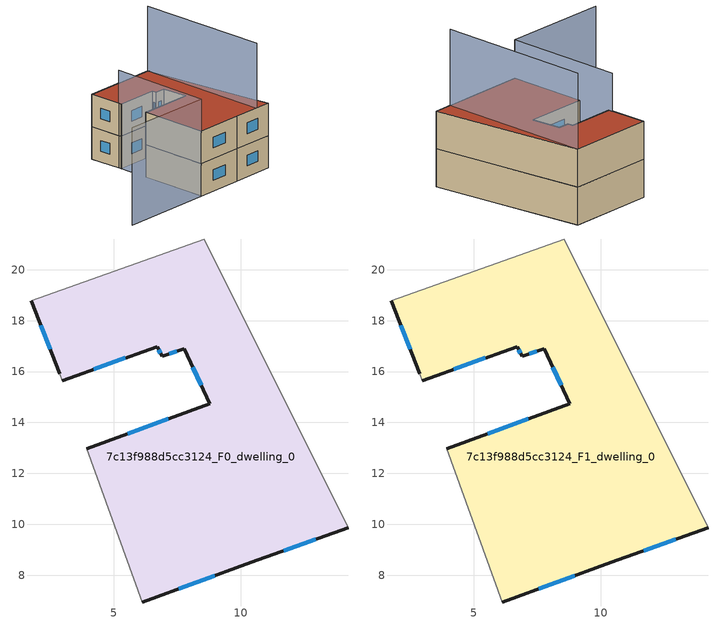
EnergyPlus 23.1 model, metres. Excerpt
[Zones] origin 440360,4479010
7c13f988d5cc3124_F0_dwelling_0
 floor ground (EU_floor_Construction): 14.21,9.86 8.56,21.21 1.77,18.77 2.88,15.92 2.98,15.64 6.71,16.98 6.9,16.6 7.78,16.89 8.77,14.73 3.94,12.97 6.13,6.95 10.41,8.5 z0
 wall outside (EU_wall_Construction): 2.88,15.92 1.77,18.77 / 14.21,9.86 10.41,8.5 6.13,6.95 / 3.94,12.97 8.77,14.73 7.78,16.89 6.9,16.6 6.71,16.98 2.98,15.64 z0:3
 wall adiabatic (EU_wall_Construction): 2.98,15.64 2.88,15.92 / 1.77,18.77 8.56,21.21 14.21,9.86 / 6.13,6.95 3.94,12.97 z0:3
 window (EU_Window_Construction): 8.44,15.46 8.11,16.17 / 7.49,16.8 7.2,16.7 / 6.84,16.73 6.78,16.85 / 5.46,16.53 4.23,16.09 / 2.51,16.88 2.14,17.82 / 12.94,9.41 11.68,8.96 / 8.98,7.98 7.56,7.47 / 5.55,13.56 7.16,14.14 z1:2
7c13f988d5cc3124_F1_dwelling_0
 floor to 7c13f988d5cc3124_F0_dwelling_0 (EU_floor_Construction): 14.21,9.86 8.56,21.21 1.77,18.77 2.88,15.92 2.98,15.64 6.71,16.98 6.9,16.6 7.78,16.89 8.77,14.73 3.94,12.97 6.13,6.95 10.41,8.5 z3
 wall outside (EU_wall_Construction): 2.88,15.92 1.77,18.77 / 14.21,9.86 10.41,8.5 6.13,6.95 / 3.94,12.97 8.77,14.73 7.78,16.89 6.9,16.6 6.71,16.98 2.98,15.64 z3:6
 wall adiabatic (EU_wall_Construction): 2.98,15.64 2.88,15.92 / 1.77,18.77 8.56,21.21 14.21,9.86 / 6.13,6.95 3.94,12.97 z3:6
 window (EU_Window_Construction): 8.44,15.46 8.11,16.17 / 7.49,16.8 7.2,16.7 / 6.84,16.73 6.78,16.85 / 5.46,16.53 4.23,16.09 / 2.51,16.88 2.14,17.82 / 12.94,9.41 11.68,8.96 / 8.98,7.98 7.56,7.47 / 5.55,13.56 7.16,14.14 z4:5
 roof outside (EU_roof_Construction): 8.56,21.21 14.21,9.86 10.41,8.5 6.13,6.95 3.94,12.97 8.77,14.73 7.78,16.89 6.9,16.6 6.71,16.98 2.98,15.64 2.88,15.92 1.77,18.77 z6
shading: 2.91,16 6.13,6.95 / 6.13,6.95 -2.18,4 z0:9; 12.78,9.35 8.56,21.21 z0:12
[Building]
EU S2 Campaign: North Axis=0; Terrain=City; Solar Distribution=FullExterior
[Site:Location]
Madrid: Latitude=40.5; Longitude=-3.5; Time Zone=1; Elevation=609
[SizingPeriod:WeatherFileDays]
AnnualSizingPeriod: Begin Month=1; Begin Day of Month=1; End Month=12; End Day of Month=31; Day of Week for Start Day=Monday; Use Weather File Daylight Saving Period=No; Use Weather File Rain and Snow Indicators=No
[MATERIAL]
EU_InternalMass_Material: Roughness=MediumRough; Thickness=0.1; Conductivity=1; Density=1800; Specific Heat=900; Thermal Absorptance=0.9; Solar Absorptance=0.7; Visible Absorptance=0.7
[MATERIAL:NOMASS] Roughness=MediumRough; Thermal Absorptance=0.9; Solar Absorptance=0.7; Visible Absorptance=0.7
Name | Thermal Resistance
EU_wall_NoMass | 0.459673
EU_roof_NoMass | 0.495815
EU_floor_NoMass | 0.788942
[WINDOWMATERIAL:SIMPLEGLAZINGSYSTEM]
EU_Window_SimpleGlazing: UFactor=4.26103; Solar Heat Gain Coefficient=0.85; Visible Transmittance=0.85
[CONSTRUCTION]
EU_wall_Construction: EU_wall_NoMass
EU_roof_Construction: EU_roof_NoMass
EU_floor_Construction: EU_floor_NoMass
EU_InternalMass_Construction: EU_InternalMass_Material
EU_Window_Construction: EU_Window_SimpleGlazing
[ZONE] Type=1; Multiplier=1; Ceiling Height=autocalculate; Volume=256.016; Floor Area=autocalculate; Part of Total Floor Area=Yes
7c13f988d5cc3124_F0_dwelling_0; 7c13f988d5cc3124_F1_dwelling_0
[INTERNALMASS] Construction=EU_InternalMass_Construction; Surface Area=85.3387
Name | Zone or ZoneList
7c13f988d5cc3124_F0_dwelling_0_EU_InternalMass | 7c13f988d5cc3124_F0_dwelling_0
7c13f988d5cc3124_F1_dwelling_0_EU_InternalMass | 7c13f988d5cc3124_F1_dwelling_0
[OTHEREQUIPMENT] Fuel Type=Electricity; Design Level Calculation Method=Watts/Area; Power per Zone Floor Area=1; Fraction Latent=0; Fraction Radiant=0; Fraction Lost=0; Carbon Dioxide Generation Rate=0; EndUse Subcategory=EU_Step8_InternalGains
Name | Zone or ZoneList or Space or SpaceList | Schedule
EU_Step8_InternalGain_7c13f988d5cc3124_F0_dwelling_0_f000 | 7c13f988d5cc3124_F0_dwelling_0 | EU_Step8_GainSchedule_7c13f988d5cc3124_F0_dwelling_0_f000
EU_Step8_InternalGain_7c13f988d5cc3124_F1_dwelling_0_f000 | 7c13f988d5cc3124_F1_dwelling_0 | EU_Step8_GainSchedule_7c13f988d5cc3124_F1_dwelling_0_f000
[ZONEVENTILATION:DESIGNFLOWRATE] Schedule=EU_AlwaysOn; Design Flow Rate Calculation Method=AirChanges/Hour; Air Changes per Hour=0.719161; Ventilation Type=Natural; Fan Pressure Rise=0; Fan Total Efficiency=1; Constant Term Coefficient=1; Temperature Term Coefficient=0; Velocity Term Coefficient=0; Velocity Squared Term Coefficient=0; Minimum Indoor Temperature=-100; Maximum Indoor Temperature=100; Delta Temperature=-100; Minimum Outdoor Temperature=-100; Maximum Outdoor Temperature=100; Maximum Wind Speed=40
Name | Zone or ZoneList or Space or SpaceList
EU_ConstantAir_7c13f988d5cc3124_F0_dwelling_0 | 7c13f988d5cc3124_F0_dwelling_0
EU_ConstantAir_7c13f988d5cc3124_F1_dwelling_0 | 7c13f988d5cc3124_F1_dwelling_0
[HVACTEMPLATE:THERMOSTAT] Constant Heating Setpoint=20; Constant Cooling Setpoint=50
EU_HeatOnly_7c13f988d5cc3124_F0_dwelling_0; EU_HeatOnly_7c13f988d5cc3124_F1_dwelling_0
[HVACTEMPLATE:ZONE:IDEALLOADSAIRSYSTEM] System Availability Schedule=EU_AlwaysOn; Maximum Heating Supply Air Temperature=50; Minimum Cooling Supply Air Temperature=13; Maximum Heating Supply Air Humidity Ratio=0.0156; Minimum Cooling Supply Air Humidity Ratio=0.0077; Heating Limit=NoLimit; Cooling Limit=NoLimit; Heating Availability Schedule=EU_AlwaysOn; Cooling Availability Schedule=EU_CoolingOff; Dehumidification Control Type=ConstantSensibleHeatRatio; Cooling Sensible Heat Ratio=0.7; Dehumidification Setpoint=60; Humidification Control Type=None; Humidification Setpoint=30; Outdoor Air Method=None; Outdoor Air Flow Rate per Person=0.00944; Outdoor Air Flow Rate per Zone Floor Area=0; Outdoor Air Flow Rate per Zone=0; Demand Controlled Ventilation Type=None; Outdoor Air Economizer Type=NoEconomizer; Heat Recovery Type=None; Sensible Heat Recovery Effectiveness=0.7; Latent Heat Recovery Effectiveness=0.65
Name | Template Thermostat
7c13f988d5cc3124_F0_dwelling_0 | EU_HeatOnly_7c13f988d5cc3124_F0_dwelling_0
7c13f988d5cc3124_F1_dwelling_0 | EU_HeatOnly_7c13f988d5cc3124_F1_dwelling_0
[SIZING:ZONE] Zone Cooling Design Supply Air Temperature Input Method=SupplyAirTemperature; Zone Cooling Design Supply Air Temperature=13; Zone Heating Design Supply Air Temperature Input Method=SupplyAirTemperature; Zone Heating Design Supply Air Temperature=50; Zone Cooling Design Supply Air Humidity Ratio=0.008; Zone Heating Design Supply Air Humidity Ratio=0.008; Cooling Design Air Flow Method=DesignDay; Cooling Design Air Flow Rate=0; Cooling Minimum Air Flow per Zone Floor Area=0.000762; Cooling Minimum Air Flow=0; Cooling Minimum Air Flow Fraction=0.2; Heating Design Air Flow Method=DesignDay; Heating Design Air Flow Rate=0; Heating Maximum Air Flow per Zone Floor Area=0.002032; Heating Maximum Air Flow=0.141576; Heating Maximum Air Flow Fraction=0.3; Account for Dedicated Outdoor Air System=No; Dedicated Outdoor Air System Control Strategy=NeutralSupplyAir; Dedicated Outdoor Air Low Setpoint Temperature for Design=autosize; Dedicated Outdoor Air High Setpoint Temperature for Design=autosize; Zone Load Sizing Method=Sensible Load Only No Latent Load; Zone Latent Cooling Design Supply Air Humidity Ratio Input Method=HumidityRatioDifference; Zone Cooling Design Supply Air Humidity Ratio Difference=0.005; Zone Latent Heating Design Supply Air Humidity Ratio Input Method=HumidityRatioDifference; Zone Humidification Design Supply Air Humidity Ratio Difference=0.005
7c13f988d5cc3124_F0_dwelling_0; 7c13f988d5cc3124_F1_dwelling_0
[SCHEDULE:CONSTANT]
Name | Hourly Value
EU_AlwaysOn | 1
EU_CoolingOff | 0
[SCHEDULE:FILE] Column Number=1; Rows to Skip at Top=0; Number of Hours of Data=8760; Column Separator=Comma; Interpolate to Timestep=No; Minutes per Item=60; Adjust Schedule for Daylight Savings=Yes
Name | File
EU_Step8_GainSchedule_7c13f988d5cc3124_F0_dwelling_0_f000 | ../../schedules/7c13f988d5cc3124/7c13f988d5cc3124_F0_dwelling_0_f000_gain.csv
EU_Step8_GainSchedule_7c13f988d5cc3124_F1_dwelling_0_f000 | ../../schedules/7c13f988d5cc3124/7c13f988d5cc3124_F1_dwelling_0_f000_gain.csv
